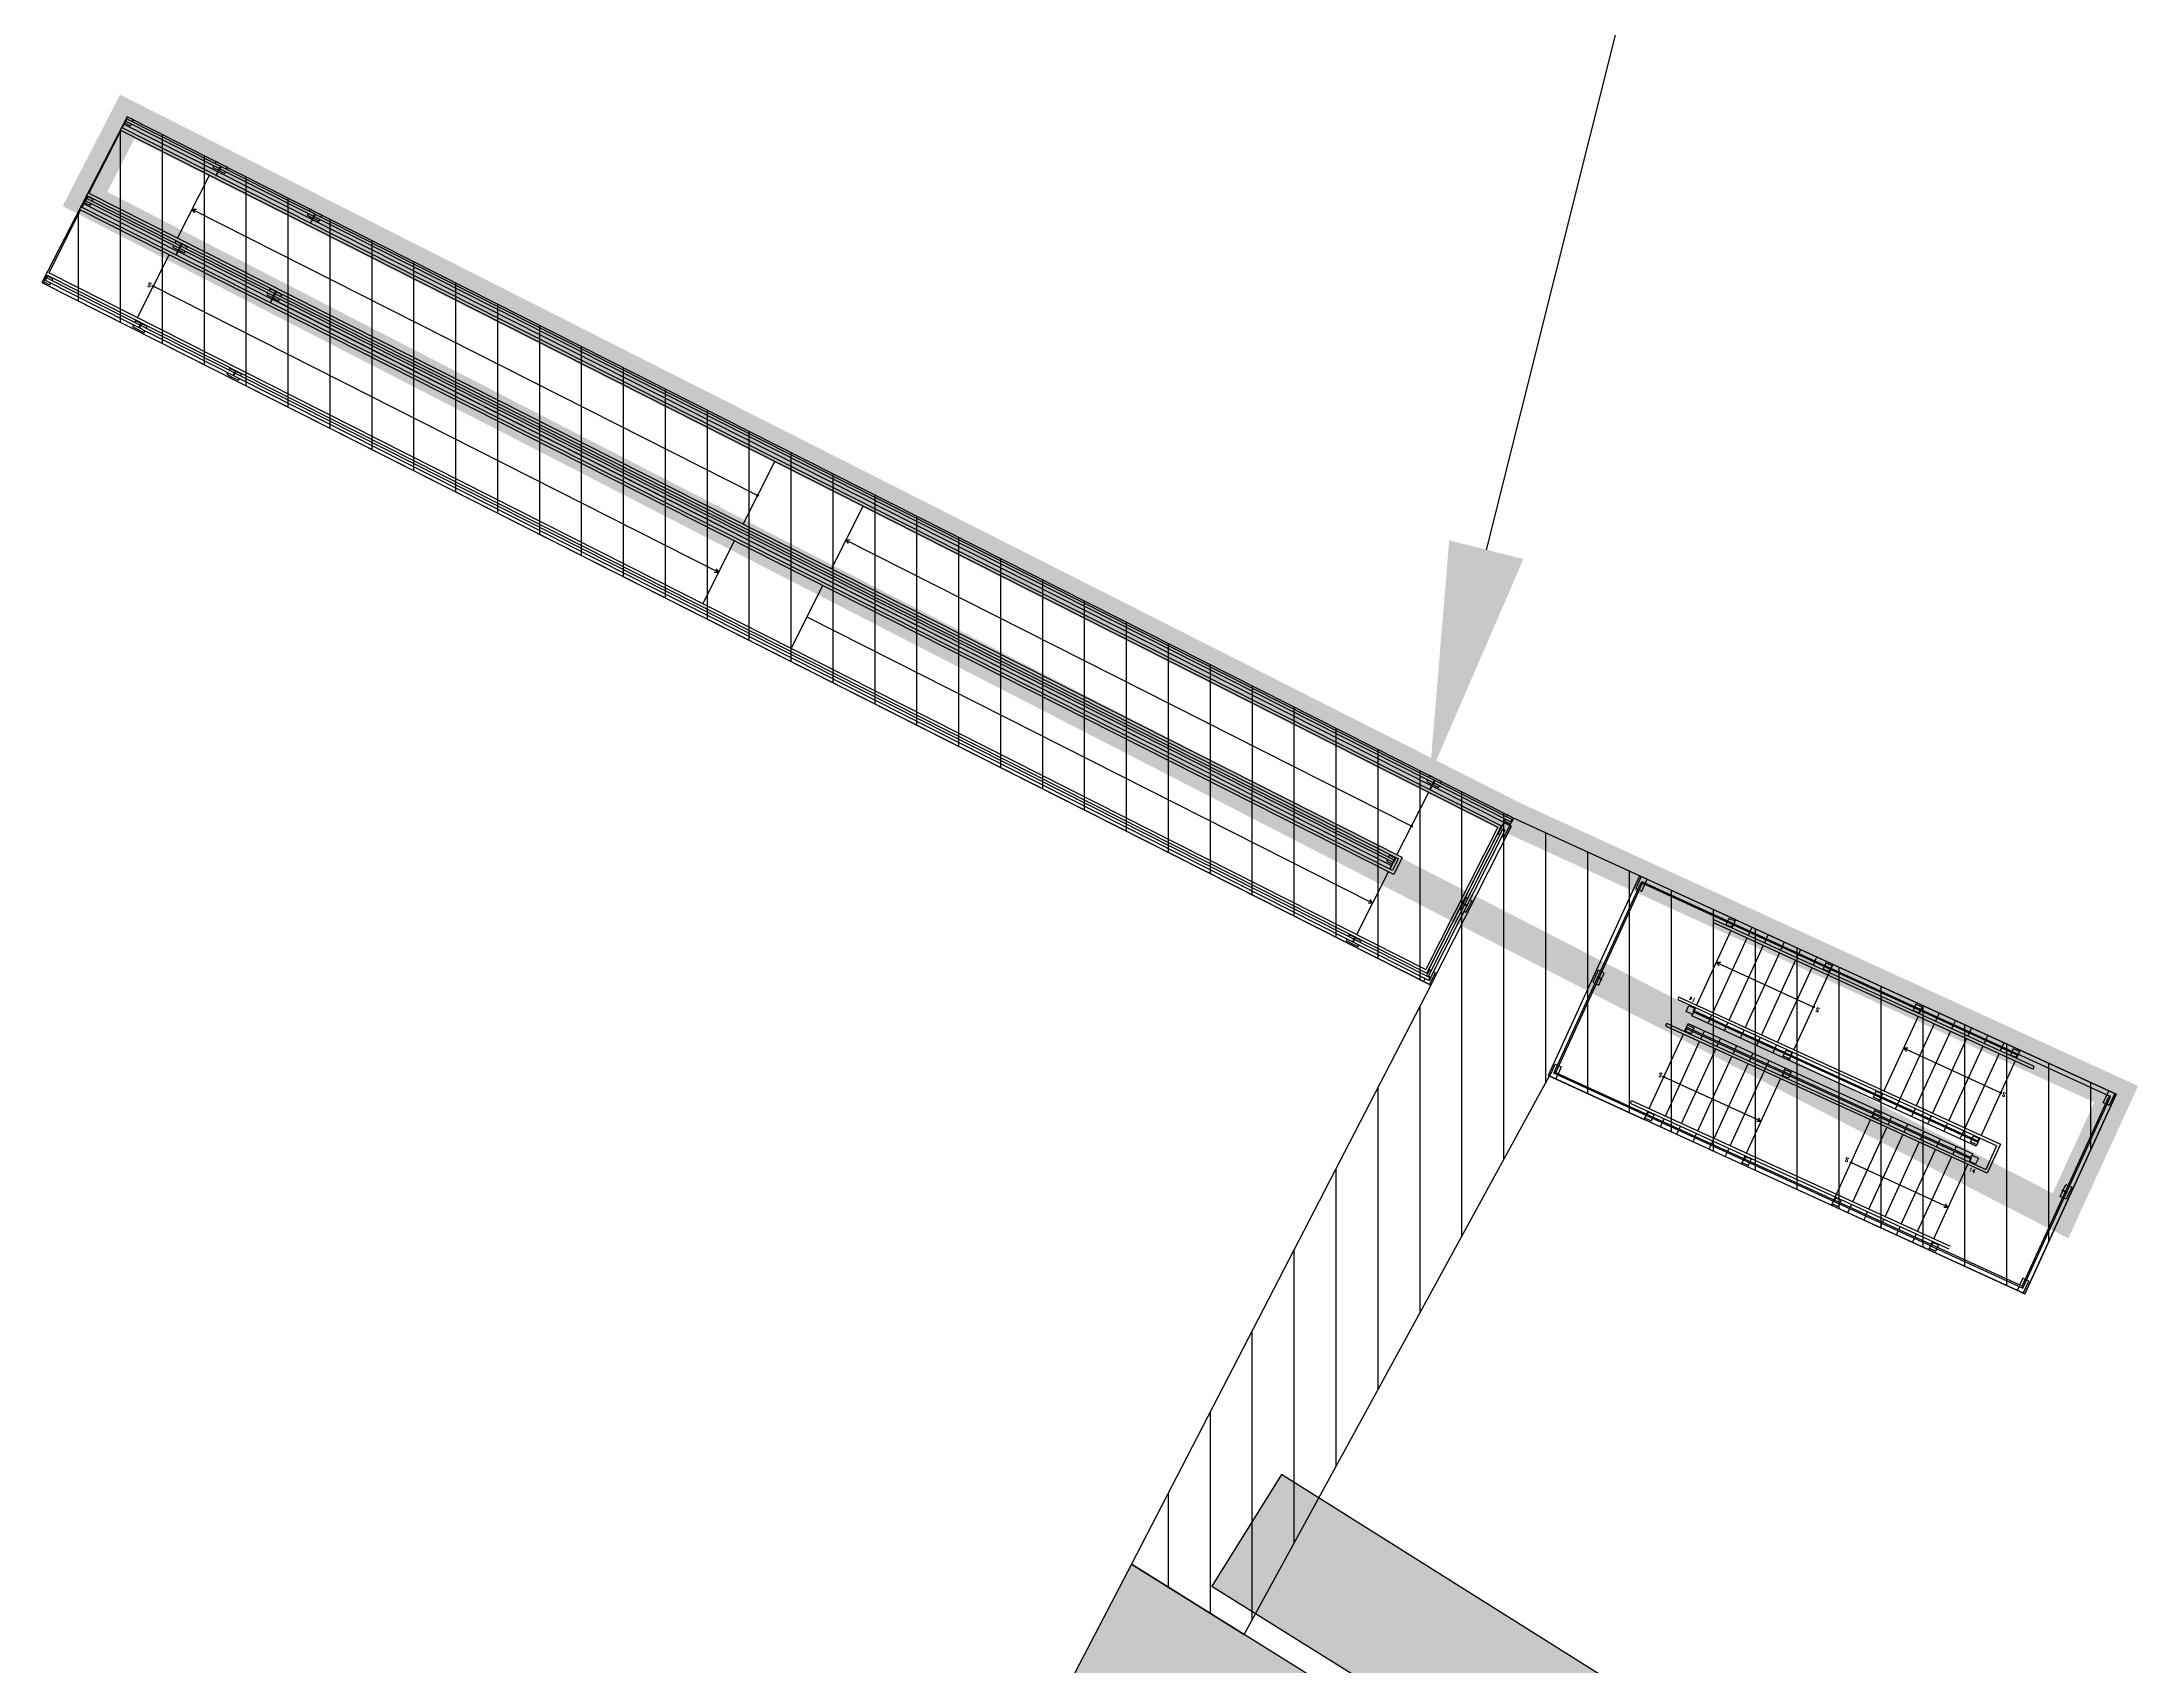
# Model space of a CAD drawing. Header units: metres. Extents: x 292198 to 326394, y 7397335 to 7462838.
# Drawn here: x 297806.82 to 297838.58, y 7452203.98 to 7452228.58 of the extents above; entities that cross this region are included whole.
import ezdxf
from ezdxf import colors
from ezdxf.entities.mleader import LeaderData, LeaderLine
from ezdxf.math import Vec2, Vec3

# ---------------------------------------------------------------- set-up
doc = ezdxf.new("R2010")
doc.units = ezdxf.units.M
doc.layers.get('0').update_dxf_attribs({"color": 5})
for name, color, linetype in [('_PASSARELA A CONSTRUIR', 230, 'Continuous'), ('_PASSARELA EXISTENTE', 50, 'Continuous'), ('_TEXTOS PASSARELAS', 2, 'Continuous'), ('_ÁREAA DE AQUISIÇÃO', 2, 'Continuous'), ('ARQ-ALV-BXA', 7, 'Continuous'), ('ARQ-AUX', 1, 'Continuous'), ('ARQ-AUX-02', 7, 'Continuous'), ('ARQ-TXT-QDA', 2, 'Continuous')]:
    doc.layers.add(name, color=color, linetype=linetype)
doc.styles.add('ARIAL', font='arial.ttf')
doc.styles.add('Cota', font='romans.shx')

# ---------------------------------------------------------------- blocks, each defined once
blk = doc.blocks.new('A$C0FA2317C')
at = {"layer": 'ARQ-AUX'}
h = blk.add_hatch(color=230, dxfattribs=at)
edge = h.paths.add_edge_path()
edge.add_arc((11.10958081161152, 2.01718329432947), 0.01359926396980882, 180, 540, ccw=False)
h = blk.add_hatch(color=230, dxfattribs=at)
edge = h.paths.add_edge_path()
edge.add_arc((22.20958081055642, 2.017183284632665), 0.01359926396980882, 180, 540, ccw=False)
h = blk.add_hatch(color=230, dxfattribs=at)
edge = h.paths.add_edge_path()
edge.add_arc((1.50958081067256, 0.7113523107748279), 0.01359926396980882, 180, 540, ccw=False)
at = {"layer": 'ARQ-ALV-BXA', "color": 230, "ltscale": 5}
for p, q in [((1.599991101804335, 2.700000067598921), (0.00958039382021525, 2.700000067598921)), ((3.199991101897467, 2.700000067598921), (1.609516101689223, 2.700000067598921)), ((22.20481789256655, 2.700000067598921), (3.209516101782356, 2.700000067598921)), ((23.55958039737516, 2.700000067598921), (22.21434289245144, 2.700000067598921)), ((23.55958039202005, 7.393191481241956e-08), (23.55958039760799, 2.700000072255534)), ((23.55958039202005, 7.20692696631886e-08), (23.55958039760799, 2.700000068530244)), ((1.599991101804335, 1.350000067040128), (0.009531777152005816, 1.35000006797145)), ((3.199991101897467, 1.350000066108805), (1.609516101689223, 1.350000067040128)), ((22.20481789256655, 1.35000006424616), (3.209516101782356, 1.350000065177483)), ((21.86758039337792, 1.350000069834095), (3.225753601906035, 1.350000069834095)), ((23.55958039202005, 7.48846105125267e-08), (0.004769278024468804, 7.393191481241956e-08))]:
    blk.add_line(p, q, dxfattribs=at)
at = {"layer": 'ARQ-ALV-BXA', "color": 230, "ltscale": 10}
for p, q in [((1.509580394138538, 1.529450787588758), (1.509580395069861, 2.595550306498808)), ((11.10958039414618, 1.529450787588758), (11.1095803950775, 2.595550306498808)), ((12.60958039414618, 1.529450787588758), (12.6095803950775, 2.595550306498808)), ((22.20958039309107, 1.529450787588758), (22.2095803940224, 2.595550306498808)), ((1.509580393440046, 0.1794507926178994), (1.509580393905708, 1.245550310596627)), ((11.10958039344769, 0.1794507926178994), (11.10958039391335, 1.245550310596627)), ((12.60958039344769, 0.1794507926178994), (12.60958039391335, 1.245550310596627)), ((22.20958039239258, 0.1794507926178994), (22.20958039285824, 1.245550310596627))]:
    blk.add_line(p, q, dxfattribs=at)
for points in [[(0.004769278024468804, 2.59555030743013), (0.004769277558807516, 1.52945078852008)], [(0.004769277558807516, 1.245550309665305), (0.004769277093146229, 0.1794507926178994)], [(0.004769277093146229, 0.02500031365434552), (0.004769277093146229, 7.393191481241956e-08)]]:
    blk.add_lwpolyline(points, dxfattribs=at)
at = {"layer": 'ARQ-AUX', "color": 230}
for points in [[(0.1047692771862785, 2.795000307619375), (0.1047692771862785, 2.825000307880146), (6.777267117286101e-06, 2.825000307880146), (6.777267117286101e-06, 2.795000307619375)], [(0.009531777152005816, 2.725000307321352), (0.1047692771862785, 2.725000307321352), (0.1047692771862785, 2.755000307582122)], [(1.609516101689223, 2.825000307880146), (1.504753601770062, 2.825000307880146), (1.504753601770062, 2.795000307619375)], [(1.504753601770062, 2.755000307582122), (1.504753601770062, 2.725000307321352), (1.599991101804335, 2.725000307321352)], [(1.704753601723496, 2.795000307619375), (1.704753601723496, 2.825000307880146), (1.609516101689223, 2.825000307880146)], [(1.609516101689223, 2.725000307321352), (1.704753601723496, 2.725000307321352), (1.704753601723496, 2.755000307582122)], [(3.209516101782356, 2.825000307880146), (3.104753601863194, 2.825000307880146), (3.104753601863194, 2.795000307619375)], [(3.104753601863194, 2.755000307582122), (3.104753601863194, 2.725000307321352), (3.199991101897467, 2.725000307321352)], [(3.304753601816628, 2.795000307619375), (3.304753601816628, 2.825000307880146), (3.209516101782356, 2.825000307880146)], [(3.209516101782356, 2.725000307321352), (3.304753601816628, 2.725000307321352), (3.304753601816628, 2.755000307582122)], [(22.21434289245144, 2.825000307880146), (22.10958039253228, 2.825000307880146), (22.10958039253228, 2.795000307619375)], [(22.10958039253228, 2.755000307582122), (22.10958039253228, 2.725000307321352), (22.20481789256655, 2.725000307321352)], [(22.30958039248571, 2.795000307619375), (22.30958039248571, 2.825000307880146), (22.21434289245144, 2.825000307880146)], [(22.21434289245144, 2.725000307321352), (22.30958039248571, 2.725000307321352), (22.30958039248571, 2.755000307582122)], [(23.53457873319485, 2.72500031011532), (23.53457873342768, 2.825000311605436), (23.42981623350852, 2.825000311605436), (23.42981623350852, 2.795000307619375)], [(23.42981623350852, 2.755000307582122), (23.42981623350852, 2.725000311046642), (23.53457873319485, 2.72500031011532)], [(23.46457873312966, 2.499999917469722), (23.43457873286889, 2.499999917469722), (23.43457873286889, 2.699999916724664), (23.53457873342768, 2.699999916724664), (23.53457873342768, 2.499999917469722), (23.50457873316691, 2.499999917469722)], [(1.572576364387714, 2.044817516280318), (1.509580389249095, 2.017183283975328)], [(11.10958039382012, 2.017183288269962), (1.509580394564637, 2.017183285125611)], [(1.572576364387714, 1.989549051670338), (1.509580389249095, 2.017183283975328)], [(12.66776524804072, 2.044817516937655), (12.6047692729021, 2.017183284632665)], [(12.66776524804072, 1.989549052327675), (12.6047692729021, 2.017183284632665)], [(22.20958080706396, 2.017183292083246), (12.60958039382012, 2.017183288761316)], [(0.1047692771862785, 1.445000309854549), (0.1047692771862785, 1.47500031011532), (0.009531777152005816, 1.47500031011532)], [(0.009531777152005816, 1.375000309556526), (0.1047692771862785, 1.375000309556526), (0.1047692771862785, 1.405000309817297)], [(1.599991101804335, 1.47500031011532), (1.504753601770062, 1.47500031011532), (1.504753601770062, 1.445000309854549)], [(1.504753601770062, 1.405000309817297), (1.504753601770062, 1.375000309556526), (1.599991101804335, 1.375000309556526)], [(1.704753601723496, 1.445000309854549), (1.704753601723496, 1.47500031011532), (1.609516101689223, 1.47500031011532)], [(1.609516101689223, 1.375000309556526), (1.704753601723496, 1.375000309556526), (1.704753601723496, 1.405000309817297)], [(3.199991101897467, 1.47500031011532), (3.104753601863194, 1.47500031011532), (3.104753601863194, 1.445000309854549)], [(3.104753601863194, 1.405000309817297), (3.104753601863194, 1.375000309556526), (3.199991101897467, 1.375000309556526)], [(3.304753601816628, 1.445000309854549), (3.304753601816628, 1.47500031011532), (3.209516101782356, 1.47500031011532)], [(3.209516101782356, 1.375000309556526), (3.304753601816628, 1.375000309556526), (3.304753601816628, 1.405000309817297)], [(22.20481789256655, 1.47500031011532), (22.10958039253228, 1.47500031011532), (22.10958039253228, 1.445000309854549)], [(22.10958039253228, 1.405000309817297), (22.10958039253228, 1.375000309556526), (22.20481789256655, 1.375000309556526)], [(23.43457873286889, 1.32976257836799), (23.43457873286889, 1.425000558033389), (23.46457873312966, 1.425000558033389)], [(23.46457873312966, 1.225000558778447), (23.43457873286889, 1.225000558778447), (23.43457873286889, 1.320238057881397)], [(23.50457873316691, 1.425000558033389), (23.53457873342768, 1.425000558033389), (23.53457873342768, 1.225000558778447), (23.50457873316691, 1.225000558778447)], [(11.10958039382012, 0.7113523152454491), (1.509580393672422, 0.7113523183897996)], [(11.04658441856827, 0.7389865437371554), (11.10958039370689, 0.7113523114321652)], [(11.04658441856827, 0.6837180791271749), (11.10958039370689, 0.7113523114321652)], [(22.20958081241906, 0.7113523114321652), (12.60958039382012, 0.7113523147540946)], [(22.14658441748679, 0.7389865437371554), (22.20958039262541, 0.7113523114321652)], [(22.14658441748679, 0.6837180791271749), (22.20958039262541, 0.7113523114321652)], [(6.777267117286101e-06, 0.05500031391511584), (6.777267117286101e-06, 0.02500031365434552), (0.1047692771862785, 0.02500031365434552), (0.1047692771862785, 0.05500028876940632)], [(0.1047692771862785, 0.09500123130510474), (0.1047692771862785, 0.1250003142131391), (0.009531777152005816, 0.1250003142131391)], [(1.599991101804335, 0.1250003142131391), (1.504753601770062, 0.1250003142131391), (1.504753601770062, 0.09500063525865698)], [(1.504753601770062, 0.05499991717169905), (1.504753601770062, 0.02500031365434552), (1.609516101689223, 0.02500031365434552)], [(1.704753601723496, 0.0950005505083027), (1.704753601723496, 0.1250003142131391), (1.609516101689223, 0.1250003142131391)], [(1.609516101689223, 0.02500031365434552), (1.704753601723496, 0.02500031365434552), (1.704753601723496, 0.0549998640863123)], [(3.199991101897467, 0.1250003142131391), (3.104753601863194, 0.1250003142131391), (3.104753601863194, 0.09499995353053237)], [(3.104753601863194, 0.05499949155728245), (3.104753601863194, 0.02500031365434552), (3.209516101782356, 0.02500031365434552)], [(3.304753601816628, 0.09499986878017808), (3.304753601816628, 0.1250003142131391), (3.209516101782356, 0.1250003142131391)], [(3.209516101782356, 0.02500031365434552), (3.304753601816628, 0.02500031365434552), (3.304753601816628, 0.0549994384718957)], [(22.20481789256655, 0.1250003142131391), (22.10958039253228, 0.1250003142131391), (22.10958039253228, 0.09499927273373032)], [(22.10958039253228, 0.05499906687418843), (22.10958039253228, 0.02500031365434552), (22.21434289245144, 0.02500031365434552)], [(22.30958039248571, 0.09499918705205346), (22.30958039248571, 0.1250003142131391), (22.21434289245144, 0.1250003142131391)], [(22.21434289245144, 0.02500031365434552), (22.30958039248571, 0.02500031365434552), (22.30958039248571, 0.05499901378880168)], [(23.43457873286889, 0.05523787474612618), (23.43457873286889, -1.048820195137523e-07), (23.53457873342768, -1.048820195137523e-07), (23.53457873342768, 0.1999998943729224), (23.50457873316691, 0.1999998943729224)], [(23.46457873312966, 0.1999998943729224), (23.43457873286889, 0.1999998943729224), (23.43457873286889, 0.09499869531373406)]]:
    blk.add_lwpolyline(points, dxfattribs=at)
for points in [[(0.00958039382021525, 2.755000307582122), (6.777267117286101e-06, 2.755000307582122), (6.777267117286101e-06, 2.640000307358605), (0.00958039382021525, 2.640000307358605)], [(1.609564718357433, 2.755000307582122), (1.599991101804335, 2.755000307582122), (1.599991101804335, 2.640000307358605), (1.609564718357433, 2.640000307358605)], [(3.209564718450565, 2.755000307582122), (3.199991101897467, 2.755000307582122), (3.199991101897467, 2.640000307358605), (3.209564718450565, 2.640000307358605)], [(22.21439150911965, 2.755000307582122), (22.20481789256655, 2.755000307582122), (22.20481789256655, 2.640000307358605), (22.21439150911965, 2.640000307358605)], [(0.00958039382021525, 1.445001268185479), (6.777267117286101e-06, 1.445001268185479), (6.777267117286101e-06, 1.485000788591606), (0.00958039382021525, 1.485000788591606)], [(0.00958039382021525, 1.405000309817297), (6.777267117286101e-06, 1.405000309817297), (6.777267117286101e-06, 1.290000309593779), (0.00958039382021525, 1.290000309593779)], [(1.609564718357433, 1.445001268185479), (1.599991101804335, 1.445001268185479), (1.599991101804335, 1.485000788591606), (1.609564718357433, 1.485000788591606)], [(1.609564718357433, 1.405000309817297), (1.599991101804335, 1.405000309817297), (1.599991101804335, 1.290000309593779), (1.609564718357433, 1.290000309593779)], [(3.209564718450565, 1.445001268185479), (3.199991101897467, 1.445001268185479), (3.199991101897467, 1.485000788591606), (3.209564718450565, 1.485000788591606)], [(3.209564718450565, 1.405000309817297), (3.199991101897467, 1.405000309817297), (3.199991101897467, 1.290000309593779), (3.209564718450565, 1.290000309593779)], [(22.21439150911965, 1.445001268185479), (22.20481789256655, 1.445001268185479), (22.20481789256655, 1.485000788591606), (22.21439150911965, 1.485000788591606)], [(22.21439150911965, 1.405000309817297), (22.20481789256655, 1.405000309817297), (22.20481789256655, 1.290000309593779), (22.21439150911965, 1.290000309593779)], [(23.4245787330924, 1.32976257836799), (23.46457873312966, 1.32976257836799), (23.46457873312966, 1.320237579181594), (23.4245787330924, 1.320237579181594)], [(0.00958039382021525, 0.09500127228329802), (6.777267117286101e-06, 0.09500127228329802), (6.777267117286101e-06, 0.135000792689425), (0.00958039382021525, 0.135000792689425)], [(1.609564718357433, 0.09500127228329802), (1.599991101804335, 0.09500127228329802), (1.599991101804335, 0.135000792689425), (1.609564718357433, 0.135000792689425)], [(3.209564718450565, 0.09500127228329802), (3.199991101897467, 0.09500127228329802), (3.199991101897467, 0.135000792689425), (3.209564718450565, 0.135000792689425)], [(22.21439150911965, 0.09500127228329802), (22.20481789256655, 0.09500127228329802), (22.20481789256655, 0.135000792689425), (22.21439150911965, 0.135000792689425)]]:
    blk.add_lwpolyline(points, close=True, dxfattribs=at)
for centre in [(11.10958081161152, 2.01718329432947), (22.20958081055642, 2.017183284632665), (1.50958081067256, 0.7113523107748279)]:
    blk.add_circle(centre, 0.01359926396980882, dxfattribs=at)
at = {"layer": 'ARQ-AUX-02', "color": 230}
for p, q in [((6.777267117286101e-06, 2.640000307358605), (23.4245787330924, 2.640000307358605)), ((6.777267117286101e-06, 2.59555030743013), (23.38012873316393, 2.59555030743013)), ((23.4245787330924, 0.134998695350987), (23.4245787330924, 2.63999975229035)), ((23.46457873312966, 0.09499869531373406), (23.46457873312966, 2.604761937059266)), ((23.50457873316691, 0.05499869620780373), (23.50457873316691, 2.604762416690392)), ((22.25434289248869, 1.290000309593779), (-1.848347892519087e-07, 1.290000309593779)), ((22.25434289248869, 1.485000788591606), (8.853417966747656e-06, 1.485000788591606)), ((22.29879289241717, 1.52945078852008), (1.091373633244075e-05, 1.52945078852008)), ((22.25434289248869, 1.485000788591606), (22.25434289248869, 1.290000309593779)), ((22.29879289241717, 1.52945078852008), (22.29879289241717, 1.245550309665305)), ((22.29879289241717, 1.245550309665305), (8.853417966747656e-06, 1.245550309665305)), ((6.777267117286101e-06, 0.1794507926178994), (23.38012873316393, 0.1794507926178994)), ((6.777267117286101e-06, 0.135000792689425), (23.4245787330924, 0.135000792689425))]:
    blk.add_line(p, q, dxfattribs=at)
for points in [[(0.009531777152005816, 2.755000307582122), (6.777267117286101e-06, 2.755000307582122), (6.777267117286101e-06, 2.795000307619375), (0.009531777152005816, 2.795000307619375)], [(1.609516101689223, 2.755000307582122), (1.599991101804335, 2.755000307582122), (1.599991101804335, 2.795000307619375), (1.609516101689223, 2.795000307619375)], [(3.209516101782356, 2.755000307582122), (3.199991101897467, 2.755000307582122), (3.199991101897467, 2.795000307619375), (3.209516101782356, 2.795000307619375)], [(22.21434289245144, 2.755000307582122), (22.20481789256655, 2.755000307582122), (22.20481789256655, 2.795000307619375), (22.21434289245144, 2.795000307619375)], [(23.46457873312966, 2.604762416690392), (23.46457873312966, 2.595237416572672), (23.50457873316691, 2.595237416572672), (23.50457873316691, 2.604762416690392)], [(23.53457873342768, 2.755000311307413), (23.52505373354279, 2.755000311307413), (23.52505373354279, 2.795000311344666), (23.53457873342768, 2.795000311344666)], [(0.009531777152005816, 1.405000309817297), (6.777267117286101e-06, 1.405000309817297), (6.777267117286101e-06, 1.445000309854549), (0.009531777152005816, 1.445000309854549)], [(1.609516101689223, 1.405000309817297), (1.599991101804335, 1.405000309817297), (1.599991101804335, 1.445000309854549), (1.609516101689223, 1.445000309854549)], [(3.209516101782356, 1.405000309817297), (3.199991101897467, 1.405000309817297), (3.199991101897467, 1.445000309854549), (3.209516101782356, 1.445000309854549)], [(22.21434289245144, 1.405000309817297), (22.20481789256655, 1.405000309817297), (22.20481789256655, 1.445000309854549), (22.21434289245144, 1.445000309854549)], [(23.46457873312966, 1.329763057999116), (23.46457873312966, 1.320238057881397), (23.50457873316691, 1.320238057881397), (23.50457873316691, 1.329763057999116)], [(0.009531777152005816, 0.05500031391511584), (6.777267117286101e-06, 0.05500031391511584), (6.777267117286101e-06, 0.09500031395236874), (0.009531777152005816, 0.09500031395236874)], [(1.609516101689223, 0.05500031391511584), (1.599991101804335, 0.05500031391511584), (1.599991101804335, 0.09500031395236874), (1.609516101689223, 0.09500031395236874)], [(3.209516101782356, 0.05500031391511584), (3.199991101897467, 0.05500031391511584), (3.199991101897467, 0.09500031395236874), (3.209516101782356, 0.09500031395236874)], [(22.21434289245144, 0.05500031391511584), (22.20481789256655, 0.05500031391511584), (22.20481789256655, 0.09500031395236874), (22.21434289245144, 0.09500031395236874)], [(23.46457873312966, 0.09523739515225316), (23.46457873312966, 0.1047623952699723), (23.50457873316691, 0.1047623952699723), (23.50457873316691, 0.09523739515225316)], [(23.49505373328202, 0.09523787478337908), (23.50457873316691, 0.09523787478337908), (23.50457873316691, 0.05523787474612618), (23.49505373328202, 0.05523787474612618)]]:
    blk.add_lwpolyline(points, close=True, dxfattribs=at)
for points in [[(0.00958039382021525, 2.795000307619375), (23.52505373354279, 2.795000307619375)], [(0.00958039382021525, 2.755000307582122), (23.52505373354279, 2.755000307582122)], [(23.38012873316393, 2.595550150036615), (23.38012873316393, 0.1794503837672892)], [(23.4245787330924, 2.63999975229035), (23.4245787330924, 0.134998695350987)], [(0.009531777152005816, 1.445000309854549), (22.20481789256655, 1.445000309854549)], [(22.20481789256655, 1.405000309817297), (0.00958039382021525, 1.405000309817297)], [(23.46457873312966, 0.09499869531373406), (0.00958039382021525, 0.09500127228329802)], [(0.00958039382021525, 0.05500031391511584), (23.50457873316691, 0.05499869620780373)]]:
    blk.add_lwpolyline(points, dxfattribs=at)
at = {"layer": 'ARQ-TXT-QDA', "color": 230, "insert": (1.476314771107354, 0.735211011653746), "char_height": 0.06, "attachment_point": 3, "rotation": 1.689990950028177e-06, "style": 'Cota'}
blk.add_mtext_dynamic_manual_height_columns('S', width=0.2059347245154504, gutter_width=1, heights=[0], dxfattribs=at)
blk = doc.blocks.new('A$C2B945DDC')
at = {"layer": 'ARQ-AUX'}
h = blk.add_hatch(color=230, dxfattribs=at)
edge = h.paths.add_edge_path()
edge.add_arc((3.21999956119862, 2.624048546196718), 0.01359926396980882, 360, 720, ccw=False)
h = blk.add_hatch(color=230, dxfattribs=at)
edge = h.paths.add_edge_path()
edge.add_arc((6.33999956177604, 2.624048521982331), 0.01359926396980882, 360, 720, ccw=False)
h = blk.add_hatch(color=230, dxfattribs=at)
edge = h.paths.add_edge_path()
edge.add_arc((1.59999443208153, 0.7196497310774248), 0.01359926396980882, 180, 540, ccw=False)
h = blk.add_hatch(color=230, dxfattribs=at)
edge = h.paths.add_edge_path()
edge.add_arc((4.71999443265895, 0.7196497068630379), 0.01359926396980882, 180, 540, ccw=False)
at = {"color": 230, "ltscale": 20}
for centre, start, end in [((1.322268380048627, 3.177097100638775), 89.9870054779165, 270.0129945220314), ((6.617763268945055, 3.177097052781392), 269.9870054779165, 90.0129945220314), ((1.322242163872033, 1.891546791295923), 89.9870054779165, 270.0129945220314), ((1.32221575309859, 1.452148325967983), 89.98700547794255, 270.0129945220575), ((1.32221575309859, 0.1665980650516303), 89.98700547794255, 270.0129945220575)]:
    blk.add_arc(centre, 0.022223456568355, start, end, dxfattribs=at)
at = {"layer": 'ARQ-ALV-BXA', "color": 230, "ltscale": 10}
for points in [[(1.599999899116483, 3.334323282062542), (-9.93391040537972e-08, 3.334320200521233), (6.304389444267144e-06, 0.009371889455906057), (1.600005692274863, 0.009371883936864833)], [(1.599999891577681, 3.334323356568348), (1.599999892043343, 3.199323644570541)], [(1.600000503689444, 3.334323282062542), (6.339999893896675, 3.334323282062542), (6.339999893359618, 3.199323480087742)], [(1.869999891130647, 3.334323351911735), (1.869999891363477, 3.269323644645056)], [(1.869999891363477, 3.249323645539107), (1.869999891596308, 3.199323644570541)], [(2.139999891614934, 3.334323348186444), (2.139999891847765, 3.269323644645056)], [(2.139999891847765, 3.249323645539107), (2.139999892080596, 3.199323644570541)], [(2.409999891167899, 3.334323343529832), (2.40999989140073, 3.269323644645056)], [(2.40999989140073, 3.249323645539107), (2.409999891633561, 3.199323644570541)], [(2.679999891652187, 3.334323338873219), (2.679999891885018, 3.269323644645056)], [(2.679999891885018, 3.249323645539107), (2.679999892117849, 3.199323644570541)], [(2.949999891205152, 3.334323334216606), (2.949999891437983, 3.269323644645056)], [(2.949999891437983, 3.249323645539107), (2.949999891670814, 3.199323644570541)], [(3.21999989168944, 3.334323329559993), (3.219999895880392, 1.913773335225414)], [(4.719999892155101, 3.334323304414283), (4.719999892620763, 3.199323644570541)], [(4.989999892173728, 3.334323299757671), (4.989999892406559, 3.269323644645056)], [(4.989999892406559, 3.249323645539107), (4.989999892639389, 3.199323644570541)], [(5.259999892192354, 3.33432329603238), (5.259999892425185, 3.269323644645056)], [(5.259999892425185, 3.249323645539107), (5.259999892658016, 3.199323644570541)], [(5.529999892210981, 3.334323291375767), (5.529999892443811, 3.269323644645056)], [(5.529999892443811, 3.249323645539107), (5.529999892676642, 3.199323644570541)], [(5.799999891763946, 3.334323286719155), (5.799999891996777, 3.269323644645056)], [(5.799999891996777, 3.249323645539107), (5.799999892229607, 3.199323644570541)], [(6.069999892248234, 3.334323282062542), (6.069999892481064, 3.269323644645056)], [(6.069999892481064, 3.249323645539107), (6.069999892713895, 3.199323644570541)], [(1.599999892276173, 3.154873644642066), (1.599999895768633, 1.913773335225414)], [(1.869999891829139, 3.154873644642066), (1.869999895787259, 1.913773335225414)], [(2.139999892313426, 3.154873644642066), (2.139999896038717, 1.913773335225414)], [(2.409999891866391, 3.154873644642066), (2.409999895824512, 1.913773335225414)], [(2.679999892350679, 3.154873644642066), (2.679999896075969, 1.913773335225414)], [(2.949999891903644, 3.154873644642066), (2.949999895861765, 1.913773335225414)], [(4.719999892853593, 3.154873644642066), (4.719999896811714, 1.913773335225414)], [(4.98999989287222, 3.154873644642066), (4.989999897063171, 1.734323662414681)], [(5.259999892890846, 3.154873644642066), (5.259999896616137, 1.913773335225414)], [(5.529999892909473, 3.154873644642066), (5.529999896634763, 1.913773335225414)], [(5.799999892462438, 3.154873644642066), (5.799999896420559, 1.913773335225414)], [(6.069999892946726, 3.154873644642066), (6.069999896672016, 1.913773335225414)], [(6.339999893182721, 3.154873599295115), (6.339999889240062, 1.913773335225414)], [(1.599994104850339, 1.474374917762816), (1.599994105316, 1.609374575743914)], [(1.599994105316, 1.609374575743914), (6.339993490168126, 1.609374575743914)], [(1.599999896001464, 1.86932333529694), (1.599999896467125, 1.734323623299133)], [(6.33999988854157, 1.734323677315842), (1.600000503689444, 1.734323677315842)], [(1.869994096952723, 1.544374917837331), (1.869994096719893, 1.609374578537881)], [(1.869999895787259, 1.86932333529694), (1.86999989602009, 1.819323334328374)], [(1.869999896252921, 1.799323335222425), (1.869999896485751, 1.734323627024423)], [(2.13999409697135, 1.544374917837331), (2.139994096738519, 1.609374582263172)], [(2.139999896038717, 1.86932333529694), (2.139999896271547, 1.819323334328374)], [(2.139999896271547, 1.799323335222425), (2.139999896504378, 1.734323629818391)], [(2.409994096989976, 1.544374917837331), (2.409994096757146, 1.609374585057139)], [(2.409999895824512, 1.86932333529694), (2.409999896057343, 1.819323334328374)], [(2.409999896290174, 1.799323335222425), (2.409999896523004, 1.734323632612359)], [(2.679994097008603, 1.544374917837331), (2.679994096775772, 1.609374587851107)], [(2.679999896075969, 1.86932333529694), (2.6799998963088, 1.819323334328374)], [(2.6799998963088, 1.799323335222425), (2.679999896541631, 1.734323636337649)], [(2.94999410098535, 0.1888246084176899), (2.949994096794399, 1.609374590645075)], [(2.949999895861765, 1.86932333529694), (2.949999896094596, 1.819323334328374)], [(2.949999896327427, 1.799323335222425), (2.949999896560257, 1.734323639131617)], [(3.219994096813025, 1.474374917762816), (3.219994096347364, 1.609374594370365)], [(3.219999896113222, 1.86932333529694), (3.219999896578884, 1.734323641925585)], [(4.719994097744348, 1.474374917762816), (4.719994097278686, 1.609374611134172)], [(4.719999897044545, 1.86932333529694), (4.719999897510206, 1.734323658689391)], [(4.989994097530143, 1.544374917837331), (4.989994097297313, 1.609374613928139)], [(5.25999409754877, 1.544374917837331), (5.259994097315939, 1.609374616722107)], [(5.259999896616137, 1.86932333529694), (5.259999896848967, 1.819323334328374)], [(5.259999896848967, 1.799323335222425), (5.259999897081798, 1.734323665208649)], [(5.529994097567396, 1.544374917837331), (5.529994097334566, 1.609374620447397)], [(5.529999896634763, 1.86932333529694), (5.529999896867594, 1.819323334328374)], [(5.529999896867594, 1.799323335222425), (5.529999897100424, 1.734323668002617)], [(5.799994097586023, 1.544374917837331), (5.799994097353192, 1.609374623241365)], [(5.799999896420559, 1.86932333529694), (5.799999896653389, 1.819323334328374)], [(5.79999989688622, 1.799323335222425), (5.799999897119051, 1.734323670796584)], [(6.069994097604649, 1.544374917837331), (6.069994097371818, 1.609374626035333)], [(6.069999896672016, 1.86932333529694), (6.069999896904847, 1.819323334328374)], [(6.069999896904847, 1.799323335222425), (6.069999897137677, 1.734323674521875)], [(6.339994097856106, 1.474374917762816), (6.339994097390445, 1.609374629760623)], [(6.339999889007231, 1.86932333529694), (6.33999988854157, 1.734323677315842)], [(1.599994100674849, 0.188824653764641), (1.599994104617508, 1.429924917834342)], [(1.869994097185554, 1.474374917762816), (1.869994096952723, 1.524374918731382)], [(1.869994100910844, 0.1888246084176899), (1.869994097185554, 1.429924917834342)], [(2.139994097437011, 1.474374917762816), (2.13999409720418, 1.524374918731382)], [(2.139994101395132, 0.1888246084176899), (2.139994097437011, 1.429924917834342)], [(2.409994097222807, 1.474374917762816), (2.409994096989976, 1.524374918731382)], [(2.409994100948097, 0.1888246084176899), (2.409994097222807, 1.429924917834342)], [(2.679994097241433, 1.474374917762816), (2.679994097008603, 1.524374918731382)], [(2.679994100966724, 0.1888246084176899), (2.679994097241433, 1.429924917834342)], [(3.219994101003977, 0.1888246084176899), (3.219994097045856, 1.429924917834342)], [(4.71999410216813, 0.0093749234997631), (4.719994097977178, 1.429924917834342)], [(4.989994097995805, 1.474374917762816), (4.989994097762974, 1.524374918731382)], [(4.989994101953926, 0.1888246084176899), (4.989994097995805, 1.429924917834342)], [(5.2599940977816, 1.474374917762816), (5.25999409754877, 1.524374918731382)], [(5.259994101506891, 0.1888246084176899), (5.2599940977816, 1.429924917834342)], [(5.529994098033058, 1.474374917762816), (5.529994097800227, 1.524374918731382)], [(5.529994101991178, 0.1888246084176899), (5.529994098033058, 1.429924917834342)], [(5.799994097818853, 1.474374917762816), (5.799994097586023, 1.524374918731382)], [(5.799994101544144, 0.1888246084176899), (5.799994097818853, 1.429924917834342)], [(6.06999409807031, 1.474374917762816), (6.06999409783748, 1.524374918731382)], [(6.069994102028431, 0.1888246084176899), (6.06999409807031, 1.429924917834342)], [(6.339994101581397, 0.1888246084176899), (6.339994098088937, 1.429924917834342)], [(6.339993490168126, 0.009374970997214405), (1.599994099960895, 0.009374970997214405), (1.599994100497952, 0.1443747729720144)], [(1.869994101376506, 0.09437460752064908), (1.869994101143675, 0.1443746084892155)], [(1.869994101609336, 0.009374970997214405), (1.869994101376506, 0.07437460841470056)], [(2.139994101860793, 0.09437460752064908), (2.139994101627963, 0.1443746084892155)], [(2.139994102093624, 0.009374966340601532), (2.139994101860793, 0.07437460841470056)], [(2.409994101413758, 0.09437460752064908), (2.409994101180928, 0.1443746084892155)], [(2.409994101646589, 0.009374961683988658), (2.409994101413758, 0.07437460841470056)], [(2.679994101432385, 0.09437460752064908), (2.679994101199554, 0.1443746084892155)], [(2.679994101665216, 0.009374957027375785), (2.679994101432385, 0.07437460841470056)], [(2.949994101451011, 0.09437460752064908), (2.949994101218181, 0.1443746084892155)], [(2.949994101683842, 0.009374953302085487), (2.949994101451011, 0.07437460841470056)], [(3.219994101702468, 0.009374948645472614), (3.219994101236807, 0.1443746084892155)], [(4.989994102419587, 0.09437460752064908), (4.989994102186756, 0.1443746084892155)], [(4.989994102652417, 0.009374918843150226), (4.989994102419587, 0.07437460841470056)], [(5.259994101972552, 0.09437460752064908), (5.259994101739721, 0.1443746084892155)], [(5.259994102205383, 0.009374914186537353), (5.259994101972552, 0.07437460841470056)], [(5.52999410245684, 0.09437460752064908), (5.529994102224009, 0.1443746084892155)], [(5.52999410268967, 0.00937490952992448), (5.52999410245684, 0.07437460841470056)], [(5.799994102009805, 0.09437460752064908), (5.799994101776974, 0.1443746084892155)], [(5.799994102242636, 0.009374904873311607), (5.799994102009805, 0.07437460841470056)], [(6.069994102494093, 0.09437460752064908), (6.069994102261262, 0.1443746084892155)], [(6.069994102726923, 0.009374901148021308), (6.069994102494093, 0.07437460841470056)], [(6.339994102279888, 0.009374896491408435), (6.339994101814227, 0.1443746084892155)]]:
    blk.add_lwpolyline(points, dxfattribs=at)
at = {"layer": 'ARQ-AUX', "color": 230}
for points in [[(0.09500675965136907, 3.134320442025), (0.1250067599121394, 3.134320442025), (0.1250067599121394, 3.334320441279942), (0.02500675935334584, 3.334320441279942), (0.02500675935334584, 3.134320442025), (0.05500675961411616, 3.134320442025)], [(1.600000503689444, 3.269323644645056), (1.600000503689444, 3.269323644645056), (1.600000503689444, 3.309323645837139), (1.495238004468774, 3.309323645837139), (1.495238004468774, 3.209323644347023), (1.59047598320285, 3.209323644347023)], [(1.60000001753906, 3.209323644347023), (1.600239203527963, 3.209323644347023)], [(3.219999803912287, 3.269323780618151), (3.219999803912287, 3.269323780618151), (3.219999860024473, 3.309323790192138), (3.115237360570973, 3.309323958761524), (3.115237312375029, 3.269323958500763)], [(3.115237397125384, 3.24932378058088), (3.115237397125384, 3.209323780320119), (3.21047537585946, 3.209323780320119)], [(4.719999799954167, 3.269323786206087), (4.719999799954167, 3.269323786206087), (4.719999856066352, 3.309323795780074), (4.615237356612852, 3.30932396434946), (4.615237308416908, 3.269323964088699)], [(4.615237398056706, 3.249323640882494), (4.615237398056706, 3.209323640621733), (4.710475376790782, 3.209323640621733)], [(6.339999804256877, 3.269323780618151), (6.339999804256877, 3.269323780618151), (6.339999860369062, 3.309323790192138), (6.235237360915562, 3.309323958761524), (6.235237312719619, 3.269323958500763)], [(6.235237397469973, 3.24932365392101), (6.235237397469973, 3.209323653660249), (6.330475376204049, 3.209323653660249)], [(7.844993034903382, 3.134320442025), (7.814993034642612, 3.134320442025), (7.814993034642612, 3.334320441279942), (7.914993035201405, 3.334320441279942), (7.914993035201405, 3.134320442025), (7.884993034940635, 3.134320442025)], [(3.219999977965472, 2.624048530364234), (1.599999977620882, 2.62404853222688)], [(1.662996376744104, 2.65168276453187), (1.600000401605485, 2.62404853222688)], [(1.662996376744104, 2.596414299921889), (1.600000401605485, 2.62404853222688)], [(6.339999978310061, 2.624048514531751), (4.719999977965472, 2.624048516394396)], [(4.782996373829064, 2.651682748699386), (4.720000398690445, 2.624048516394396)], [(4.782996373829064, 2.596414284089406), (4.720000398690445, 2.624048516394396)], [(0.06500731764435841, 1.771849605788475), (0.02500675935334584, 1.771849605788475), (0.02500675935334584, 1.571849606533533), (0.06500739370994779, 1.571849606533533)], [(0.1250067599121394, 1.676611626123076), (0.1250067599121394, 1.771849605788475), (0.08500732118727683, 1.771849605788475)], [(0.08500739773080568, 1.571849606533533), (0.1250067599121394, 1.571849606533533), (0.1250067599121394, 1.667087105636483)], [(1.599999896234294, 1.799323335222425), (1.599999896234294, 1.799323335222425), (1.600000503689444, 1.759323334030341), (1.495238004468774, 1.759323334030341), (1.495238004468774, 1.859323335520457), (1.59047598320285, 1.859323335520457)], [(3.219999803912287, 1.799323335222425), (3.219999803912287, 1.799323335222425), (3.219999811828529, 1.759323325648438), (3.115237312375029, 1.759323325648438), (3.115237312375029, 1.799323325909199)], [(3.115237397125384, 1.8193231992866), (3.115237397125384, 1.859323199547362), (3.21047537585946, 1.859323199547362)], [(4.71999980484361, 1.799323338947715), (4.71999980484361, 1.799323338947715), (4.719999812759852, 1.759323329373728), (4.615237313306352, 1.759323329373728), (4.615237313306352, 1.79932332963449)], [(4.615237398056706, 1.819323338984987), (4.615237398056706, 1.859323339245748), (4.710475376790782, 1.859323339245748)], [(6.235237397469973, 1.819323325946471), (6.235237397469973, 1.859323326207232), (6.330475376204049, 1.859323326207232)], [(6.3399998887744, 1.799323335222425), (6.3399998887744, 1.799323335222425), (6.339999896690642, 1.759323325648438), (6.235237397237142, 1.759323325648438), (6.235237397237142, 1.799323325909199)], [(7.814993034642612, 1.676611626123076), (7.814993034642612, 1.771849605788475), (7.854992473367474, 1.771849605788475)], [(7.854992396823945, 1.571849606533533), (7.814993034642612, 1.571849606533533), (7.814993034642612, 1.667087105636483)], [(7.874992476910393, 1.771849605788475), (7.914993035201405, 1.771849605788475), (7.914993035201405, 1.571849606533533), (7.874992400844803, 1.571849606533533)], [(1.599994105083169, 1.544374917837331), (1.599994105083169, 1.544374917837331), (1.599994097166928, 1.584374927411318), (1.704756596620427, 1.584374927411318), (1.704756596620427, 1.544374927150557)], [(1.704756596387597, 1.524374927113286), (1.704756596387597, 1.484374926852524), (1.609518617653521, 1.484374926852524)], [(3.21999418901396, 1.544374914112041), (3.21999418901396, 1.544374914112041), (3.219994181097718, 1.584374923686028), (3.324756680551218, 1.584374923686028), (3.324756680551218, 1.544374923425266)], [(3.324756595800864, 1.52437491407477), (3.324756595800864, 1.484374913814008), (3.229518617066788, 1.484374913814008)], [(4.719994189945282, 1.544374917837331), (4.719994189945282, 1.544374917837331), (4.719994182029041, 1.584374927411318), (4.82475668148254, 1.584374927411318), (4.82475668148254, 1.544374927150557)], [(4.824756596732186, 1.524375053773156), (4.824756596732186, 1.484375053512395), (4.72951861799811, 1.484375053512395)], [(6.339994097623276, 1.544374917837331), (6.339994097623276, 1.544374917837331), (6.339993490168126, 1.584374919029415), (6.444755989388796, 1.584374919029415), (6.444755989388796, 1.484374917539299), (6.34951801065472, 1.484374917539299)], [(1.599994015547509, 0.7196497385280054), (3.219994015892098, 0.7196497366653603)], [(3.156997620028505, 0.7472839689703505), (3.219993595167125, 0.7196497366653603)], [(3.156997620028505, 0.69201550436037), (3.219993595167125, 0.7196497366653603)], [(4.719994015892098, 0.7196497226955216), (6.339994016236687, 0.7196497208328765)], [(6.276997617113466, 0.7472839531378668), (6.339993592252085, 0.7196497208328765)], [(6.276997617113466, 0.6920154885278862), (6.339993592252085, 0.7196497208328765)], [(0.1250079635406109, 0.07437051173178588), (0.1250079635406109, 0.009371710641971731), (0.0250079629818174, 0.009371710641971731), (0.0250079629818174, 0.2093717098969137), (0.06500790826839875, 0.2093717098969137)], [(0.08500792296263171, 0.2093717098969137), (0.1250079635406109, 0.2093717098969137), (0.1250079635406109, 0.0943705108377344)], [(1.599994189600693, 0.07437447244160467), (1.599994189600693, 0.07437447244160467), (1.599994133488508, 0.03437446286761769), (1.704756632942008, 0.03437429429823169), (1.704756681137951, 0.07437429455899291)], [(1.704756596387597, 0.09437459913874591), (1.704756596387597, 0.1343745993995071), (1.609518617653521, 0.1343745993995071)], [(3.219994193903403, 0.07437446685366922), (3.219994193903403, 0.07437446685366922), (3.219994137791218, 0.03437445727968225), (3.324756637244718, 0.03437428871029624), (3.324756685440661, 0.07437428897105747)], [(3.324756595800864, 0.09437461217726195), (3.324756595800864, 0.1343746124380232), (3.229518617066788, 0.1343746124380232)], [(4.719994189945282, 0.07437447244160467), (4.719994189945282, 0.07437447244160467), (4.719994133833097, 0.03437446286761769), (4.824756633286597, 0.03437429429823169), (4.82475668148254, 0.07437429455899291)], [(4.824756596732186, 0.09437447247887576), (4.824756596732186, 0.134374472739637), (4.72951861799811, 0.134374472739637)], [(6.33999397631851, 0.1343746087127329), (6.339754790329607, 0.1343746087127329)], [(6.339993490168126, 0.07437460841470056), (6.339993490168126, 0.07437460841470056), (6.339993490168126, 0.03437460722261676), (6.444755989388796, 0.03437460722261676), (6.444755989388796, 0.1343746087127329), (6.34951801065472, 0.1343746087127329)], [(7.81499183101414, 0.07437051173178588), (7.81499183101414, 0.009371710641971731), (7.914991831572934, 0.009371710641971731), (7.914991831572934, 0.2093717098969137), (7.874991886286352, 0.2093717098969137)], [(7.854991871592119, 0.2093717098969137), (7.81499183101414, 0.2093717098969137), (7.81499183101414, 0.0943705108377344)]]:
    blk.add_lwpolyline(points, dxfattribs=at)
for points in [[(1.59047598320285, 3.199323644570541), (1.59047598320285, 3.249323645539107), (1.600000982389247, 3.249323645539107), (1.600000982389247, 3.199323644570541)], [(3.21047537585946, 3.199323780543637), (3.21047537585946, 3.24932378058088), (3.220000375045856, 3.24932378058088), (3.220000375045856, 3.199323780543637)], [(4.710475376790782, 3.19932364084525), (4.710475376790782, 3.249323640882494), (4.720000375977179, 3.249323640882494), (4.720000375977179, 3.19932364084525)], [(6.330475376204049, 3.199323653883766), (6.330475376204049, 3.24932365392101), (6.340000375390446, 3.24932365392101), (6.340000375390446, 3.199323653883766)], [(0.135006759688622, 1.676611626123076), (0.09500675965136907, 1.676611626123076), (0.09500675965136907, 1.66708662693668), (0.135006759688622, 1.66708662693668)], [(1.59047598320285, 1.86932333529694), (1.59047598320285, 1.819323334328374), (1.600000982389247, 1.819323334328374), (1.600000982389247, 1.86932333529694)], [(3.21047537585946, 1.869323199323844), (3.21047537585946, 1.8193231992866), (3.220000375045856, 1.8193231992866), (3.220000375045856, 1.869323199323844)], [(4.710475376790782, 1.86932333902223), (4.710475376790782, 1.819323338984987), (4.720000375977179, 1.819323338984987), (4.720000375977179, 1.86932333902223)], [(6.330475376204049, 1.869323325983714), (6.330475376204049, 1.819323325946471), (6.340000375390446, 1.819323325946471), (6.340000375390446, 1.869323325983714)], [(7.804993034866129, 1.676611626123076), (7.844993034903382, 1.676611626123076), (7.844993034903382, 1.66708662693668), (7.804993034866129, 1.66708662693668)], [(1.609518617653521, 1.474374927076042), (1.609518617653521, 1.524374927113286), (1.599993618467124, 1.524374927113286), (1.599993618467124, 1.474374927076042)], [(3.229518617066788, 1.474374914037526), (3.229518617066788, 1.52437491407477), (3.219993617880391, 1.52437491407477), (3.219993617880391, 1.474374914037526)], [(4.72951861799811, 1.474375053735912), (4.72951861799811, 1.524375053773156), (4.719993618811714, 1.524375053773156), (4.719993618811714, 1.474375053735912)], [(6.34951801065472, 1.474374917762816), (6.34951801065472, 1.524374918731382), (6.339993011468323, 1.524374918731382), (6.339993011468323, 1.474374917762816)], [(1.609518617653521, 0.1443745991759897), (1.609518617653521, 0.09437459913874591), (1.599993618467124, 0.09437459913874591), (1.599993618467124, 0.1443745991759897)], [(3.229518617066788, 0.1443746122145058), (3.229518617066788, 0.09437461217726195), (3.219993617880391, 0.09437461217726195), (3.219993617880391, 0.1443746122145058)], [(4.72951861799811, 0.1443744725161196), (4.72951861799811, 0.09437447247887576), (4.719993618811714, 0.09437447247887576), (4.719993618811714, 0.1443744725161196)], [(6.34951801065472, 0.1443746084892155), (6.34951801065472, 0.09437460752064908), (6.339993011468323, 0.09437460752064908), (6.339993011468323, 0.1443746084892155)]]:
    blk.add_lwpolyline(points, close=True, dxfattribs=at)
for centre in [(3.21999956119862, 2.624048546196718), (6.33999956177604, 2.624048521982331), (1.59999443208153, 0.7196497310774248), (4.71999443265895, 0.7196497068630379)]:
    blk.add_circle(centre, 0.01359926396980882, dxfattribs=at)
at = {"layer": 'ARQ-AUX-02', "color": 230}
for p, q in [((0.06500796324326075, 0.07437051173178588), (0.06500675961433444, 3.239082945036898)), ((0.07453296312814928, 3.269323644645056), (7.865466831426602, 3.269323644645056)), ((0.08500796327962234, 0.09413132373720146), (0.08500675965115079, 3.239082457774884)), ((0.08500795953113993, 3.249323645539107), (6.339999981208166, 3.249323645539107)), ((1.322232083068229, 3.199320508778328), (6.617768309162784, 3.199323644570541)), ((7.854991831275129, 0.09413132373720146), (7.8549930349036, 3.239082457774884)), ((7.87499183131149, 0.07437051173178588), (7.874993034940417, 3.239082945036898)), ((1.322273420636975, 3.154873644642066), (6.617768309162784, 3.154873596784682)), ((1.599999896234294, 1.819323334328374), (6.339999981208166, 1.819323334328374)), ((1.599999896234294, 1.799323335222425), (6.339999981208166, 1.799323335222425)), ((6.339994097623276, 1.544374917837331), (1.599994012649404, 1.544374917837331)), ((6.339994097623276, 1.524374918731382), (1.599994012649404, 1.524374918731382)), ((6.339994102047058, 0.09437460752064908), (0.07453296312814928, 0.09437460752064908)), ((6.339994102047058, 0.07437460841470056), (0.07453296312814928, 0.07437460841470056)), ((6.617720573220595, 0.1888246084176899), (1.322225684694786, 0.1888246562750737)), ((6.617761910789341, 0.144377744281428), (1.322225684694786, 0.1443746084892155))]:
    blk.add_line(p, q, dxfattribs=at)
for points in [[(0.08500795953113993, 3.249328229484036), (0.08500795953113993, 3.239803229366316), (0.06500794437579316, 3.239803226806544), (0.06500794437579316, 3.249328226924263)], [(0.07453296312814928, 3.249327742222022), (0.06500796324326075, 3.249327742222022), (0.06500796324326075, 3.26932774132797), (0.07453296312814928, 3.26932774132797)], [(1.600000503689444, 3.249323645539107), (1.590475503571724, 3.249323645539107), (1.590475503571724, 3.269323644645056), (1.600000503689444, 3.269323644645056)], [(3.219999896346053, 3.24932378058088), (3.210474896228334, 3.24932378058088), (3.210474896228334, 3.269323780618151), (3.219999896346053, 3.269323780618151)], [(4.719999897277376, 3.249323640882494), (4.710474897159656, 3.249323640882494), (4.710474897159656, 3.269323640919765), (4.719999897277376, 3.269323640919765)], [(6.339999896690642, 3.24932365392101), (6.330474896572923, 3.24932365392101), (6.330474896572923, 3.269323653958281), (6.339999896690642, 3.269323653958281)], [(7.854991835023611, 3.249328229484036), (7.854991835023611, 3.239803229366316), (7.874991850178958, 3.239803226806544), (7.874991850178958, 3.249328226924263)], [(7.865466831426602, 3.249327742222022), (7.87499183131149, 3.249327742222022), (7.87499183131149, 3.26932774132797), (7.865466831426602, 3.26932774132797)], [(0.09500675965136907, 1.676612105754202), (0.09500675965136907, 1.667087105636483), (0.05500675961411616, 1.667087105636483), (0.05500675961411616, 1.676612105754202)], [(1.600000503689444, 1.819323334328374), (1.590475503571724, 1.819323334328374), (1.590475503571724, 1.799323335222425), (1.600000503689444, 1.799323335222425)], [(3.219999896346053, 1.8193231992866), (3.210474896228334, 1.8193231992866), (3.210474896228334, 1.799323199249329), (3.219999896346053, 1.799323199249329)], [(4.719999897277376, 1.819323338984987), (4.710474897159656, 1.819323338984987), (4.710474897159656, 1.799323338947715), (4.719999897277376, 1.799323338947715)], [(6.339999896690642, 1.819323325946471), (6.330474896572923, 1.819323325946471), (6.330474896572923, 1.799323325909199), (6.339999896690642, 1.799323325909199)], [(7.844993034903382, 1.676612105754202), (7.844993034903382, 1.667087105636483), (7.884993034940635, 1.667087105636483), (7.884993034940635, 1.676612105754202)], [(1.599994097166928, 1.524374927113286), (1.609519097284647, 1.524374927113286), (1.609519097284647, 1.544374927150557), (1.599994097166928, 1.544374927150557)], [(3.219994096580194, 1.52437491407477), (3.229519096697913, 1.52437491407477), (3.229519096697913, 1.544374914112041), (3.219994096580194, 1.544374914112041)], [(4.719994097511517, 1.524375053773156), (4.729519097629236, 1.524375053773156), (4.729519097629236, 1.544375053810427), (4.719994097511517, 1.544375053810427)], [(6.339993490168126, 1.524374918731382), (6.349518490285845, 1.524374918731382), (6.349518490285845, 1.544374917837331), (6.339993490168126, 1.544374917837331)], [(0.08500795953113993, 0.09437002357572055), (0.08500795953113993, 0.1038950236934397), (0.06500794437579316, 0.1038950262532126), (0.06500794437579316, 0.09437002613549339)], [(0.07453296312814928, 0.0943705108377344), (0.06500796324326075, 0.0943705108377344), (0.06500796324326075, 0.07437051173178588), (0.07453296312814928, 0.07437051173178588)], [(1.599994097166928, 0.09437459913874591), (1.609519097284647, 0.09437459913874591), (1.609519097284647, 0.07437459910147481), (1.599994097166928, 0.07437459910147481)], [(3.219994096580194, 0.09437461217726195), (3.229519096697913, 0.09437461217726195), (3.229519096697913, 0.07437461213999086), (3.219994096580194, 0.07437461213999086)], [(4.719994097511517, 0.09437447247887576), (4.729519097629236, 0.09437447247887576), (4.729519097629236, 0.07437447244160467), (4.719994097511517, 0.07437447244160467)], [(6.339993490168126, 0.09437460752064908), (6.349518490285845, 0.09437460752064908), (6.349518490285845, 0.07437460841470056), (6.339993490168126, 0.07437460841470056)], [(7.854991835023611, 0.09437002357572055), (7.854991835023611, 0.1038950236934397), (7.874991850178958, 0.1038950262532126), (7.874991850178958, 0.09437002613549339)], [(7.865466831426602, 0.0943705108377344), (7.87499183131149, 0.0943705108377344), (7.87499183131149, 0.07437051173178588), (7.865466831426602, 0.07437051173178588)]]:
    blk.add_lwpolyline(points, close=True, dxfattribs=at)
for points in [[(6.339999895438268, 3.334323282062542), (7.939999893893855, 3.334320200521233), (7.939993490165307, 0.009371889455906057), (6.339994102279888, 0.009371883936864833)], [(1.322232083068229, 1.913770247861976), (6.66176846200824, 1.913770247861976), (6.661766798159988, 1.42992800519778), (1.322225684694786, 1.42992800519778)], [(6.617768309162784, 1.86932333586833), (1.322227042852774, 1.869323335299214)], [(6.617768309162784, 1.86932333586833), (6.617766951004796, 1.474374917760542)], [(1.322225684694786, 1.474374917191426), (6.617766951004796, 1.474374917760542)], [(7.854991831366533, 0.09437050701035332), (6.349518490285845, 0.0943705108377344)], [(6.349518490285845, 0.07437051173178588), (7.874991831311036, 0.07437051553506535)]]:
    blk.add_lwpolyline(points, dxfattribs=at)
at = {"layer": 'ARQ-TXT-QDA', "color": 230, "char_height": 0.06, "width": 2.668617416603162, "attachment_point": 3, "style": 'Cota'}
for insert, rotation in [((3.269682058245508, 2.58055614890327), 180.00000168999094), ((6.371389391711546, 2.589882963577111), 180.00000168999094), ((1.568604602146024, 0.7538152894826453), 1.689990950028177e-06), ((4.670311935612062, 0.7631421041564863), 1.689990950028177e-06)]:
    blk.add_mtext('S', dxfattribs=dict(at, insert=insert, rotation=rotation))
at = {"layer": 'ARQ-TXT-QDA', "color": 230, "char_height": 0.06, "attachment_point": 3, "style": 'Cota'}
for insert, rotation in [((1.45096653046312, 1.939090505882632), 180.00000168999094), ((6.48902746339445, 1.404607747177124), 1.689990950028177e-06)]:
    blk.add_mtext_dynamic_manual_height_columns('14', width=0.2059347245154504, gutter_width=1, heights=[0], dxfattribs=dict(at, insert=insert, rotation=rotation))

msp = doc.modelspace()

# ---------------------------------------------------------------- hatches: boundary and pattern name
at = {"layer": '_PASSARELA A CONSTRUIR', "ltscale": 0.1, "transparency": 33554687}
h = msp.add_hatch(dxfattribs=at)
h.set_pattern_fill('ANSI31', color=256, scale=0.2, angle=45)
h.set_pattern_definition([(90, (0, 0), (-0.635, 1.110223024625157e-16), [])])
h.paths.add_polyline_path([(297806.8247191844, 7452224.933259096), (297827.8654771187, 7452214.290549232), (297823.3321602411, 7452205.523048968), (297825.0372955117, 7452204.458020165), (297829.6621893339, 7452212.916809544), (297836.8616978609, 7452209.618884087), (297838.2464174247, 7452212.641768968), (297831.0277406633, 7452215.948475139), (297829.1182261816, 7452216.822640258), (297808.1173313595, 7452227.445186744)])
at = {"layer": '_PASSARELA EXISTENTE', "transparency": 33554559}
h = msp.add_hatch(color=256, dxfattribs=at)
h.dxf.hatch_style = 1
h.paths.add_polyline_path([(297813.003308659, 7452181.332960126), (297824.2872001847, 7452202.921736824), (297829.2631482894, 7452199.827479378), (297831.1619612938, 7452203.386224796), (297825.6033411667, 7452206.880265511), (297824.5475361347, 7452205.189897734), (297828.0443939287, 7452203.005757658), (297827.8578403949, 7452202.696305656), (297823.3321601747, 7452205.523048842), (297811.2048295863, 7452182.272978314)])

# ---------------------------------------------------------------- linework, layer by layer
at = {"layer": '_PASSARELA A CONSTRUIR', "flags": 128}
msp.add_lwpolyline([(297806.8247191844, 7452224.933259096), (297827.8654771187, 7452214.290549232), (297823.3321602411, 7452205.523048968), (297825.0372955117, 7452204.458020165), (297829.6621893339, 7452212.916809544), (297836.8616978609, 7452209.618884087), (297838.2464174247, 7452212.641768968), (297831.0277406633, 7452215.948475139), (297829.1182261816, 7452216.822640258), (297808.1173313595, 7452227.445186744), (297808.1173313595, 7452227.445186744), (297808.1173313595, 7452227.445186744), (297806.8247191879, 7452224.933259094)], dxfattribs=at)
at = {"layer": '_PASSARELA EXISTENTE', "flags": 128}
msp.add_lwpolyline([(297813.003308659, 7452181.332960126), (297824.2872001847, 7452202.921736824), (297829.2631482894, 7452199.827479378), (297829.2631482894, 7452199.827479378), (297829.2631482894, 7452199.827479378), (297829.2631482894, 7452199.827479378), (297829.2631482894, 7452199.827479378), (297829.2631482894, 7452199.827479378), (297829.2631482894, 7452199.827479378), (297831.1619612938, 7452203.386224796), (297825.6033411667, 7452206.880265511), (297824.5475361347, 7452205.189897734), (297828.0443939287, 7452203.005757658), (297827.8578403949, 7452202.696305656), (297823.3321601747, 7452205.523048842), (297811.2048295863, 7452182.272978314), (297813.0033086587, 7452181.332960126)], dxfattribs=at)
at = {"layer": '_ÁREAA DE AQUISIÇÃO', "const_width": 0.5, "flags": 128}
msp.add_lwpolyline([(297837.4023691973, 7452210.799186042), (297827.0428555394, 7452216.131913912), (297807.4765457686, 7452226.199950872), (297808.1173313589, 7452227.445186743), (297829.1182261546, 7452216.822640204), (297838.2464175241, 7452212.641769185), (297837.4023691968, 7452210.799186042)], dxfattribs=at)

# ---------------------------------------------------------------- block references
for name, p, rotation in [('A$C0FA2317C', (297806.8422353226, 7452224.924322439), 333.1690751923047), ('A$C2B945DDC', (297829.6391239784, 7452212.917067067), 335.3885973313982)]:
    msp.add_blockref(name, p, dxfattribs=dict(rotation=rotation))

# ---------------------------------------------------------------- leaders
at = {"layer": '_TEXTOS PASSARELAS'}
ml = msp.add_multileader_mtext('Standard', dxfattribs=at)
ml.set_content('{\\fArial|b1|i0|c0|p34;ÁREA PARA\\PAQUISIÇÃO=\\P53m²}', color=256, style='ARIAL')
ml.set_leader_properties()
ml.build(insert=Vec2(0, 0))
ml.multileader.update_dxf_attribs({"text_right_attachment_type": 6, "dogleg_length": 0.5399999999999999, "arrow_head_size": 3.528})
ctx = ml.context
ctx.base_point, ctx.char_height, ctx.arrow_head_size, ctx.landing_gap_size, ctx.plane_origin, ctx.plane_x_axis, ctx.plane_y_axis = Vec3(297831.6662677468, 7452233.973372051), 3, 3.528, 1.764, Vec3(297806.6794529995, 7452234.225269806), Vec3(-0.9061441438440958, 0.4229690184600416), Vec3(-0.4229690184600416, -0.9061441438440958)
ctx.right_attachment = 6
notes = []
notes.append((ctx, [(0, (1, 1, 0), (297831.9539866353, 7452233.839070929), (-0.9061441438440957, 0.4229690184600413), 0.31752, [(0, [(297827.8466398391, 7452217.465826425)], 0, [])])]))
ctx.mtext.insert, ctx.mtext.text_direction, ctx.mtext.rotation, ctx.mtext.flow_direction = Vec3(297829.4225564826, 7452233.337094191), Vec3(-0.9061441438440956, 0.4229690184600415), 2.704873288433869, 5
for ctx, leaders in notes:
    for number, flags, end, landing, length, lines in leaders:
        leader = LeaderData()
        leader.index, (leader.has_last_leader_line, leader.has_dogleg_vector, leader.attachment_direction) = number, flags
        leader.last_leader_point, leader.dogleg_vector, leader.dogleg_length = Vec3(end), Vec3(landing), length
        for number, points, colour, breaks in lines:
            line = LeaderLine()
            line.index, line.vertices, line.color, line.breaks = number, Vec3.list(points), colors.encode_raw_color(colour), breaks
            leader.lines.append(line)
        ctx.leaders.append(leader)

doc.saveas('drawing.dxf')
